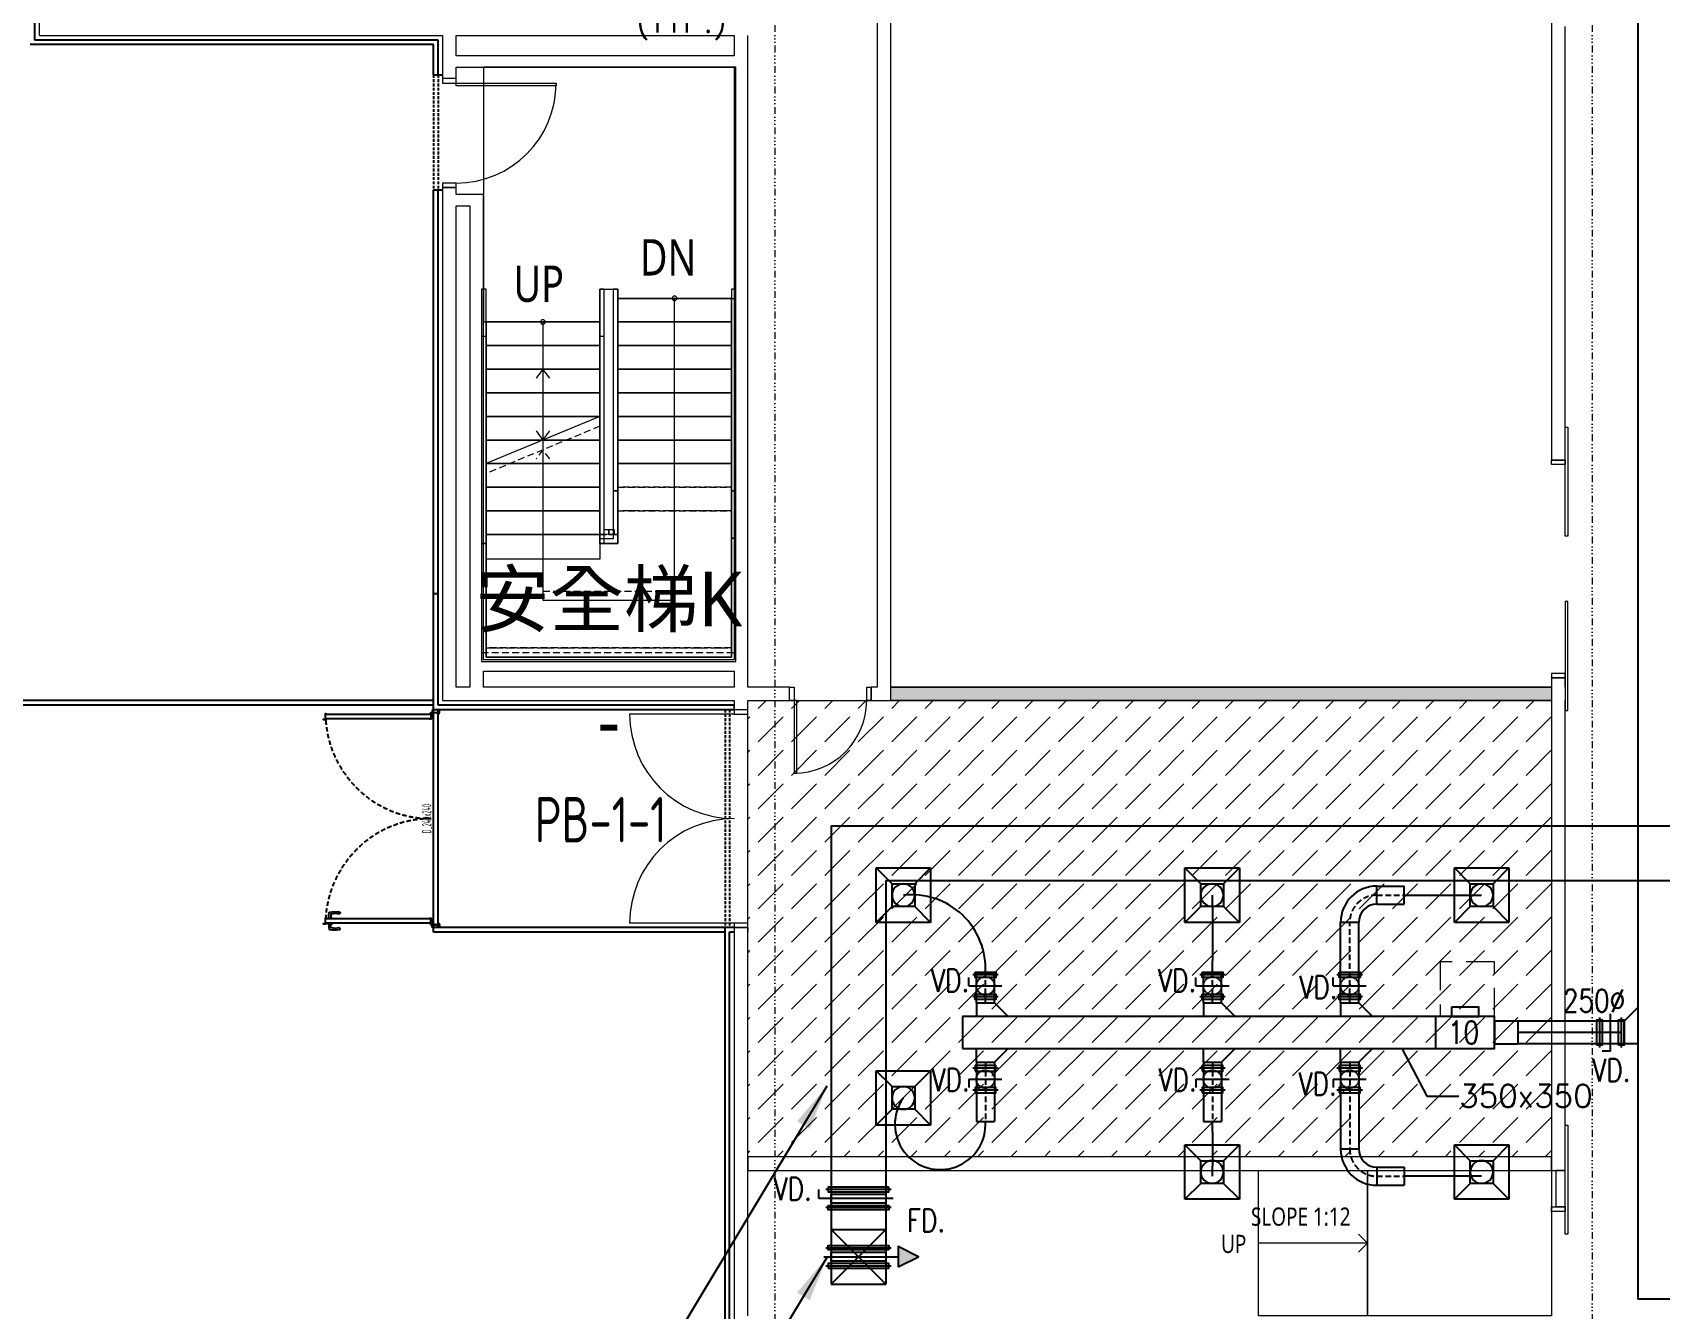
# Model space of a CAD drawing. Extents: x -32000 to 384674, y -29000 to 131250.
# Drawn here: x 235425 to 253351, y 30520 to 44583 of the extents above; entities that cross this region are included whole.
import ezdxf
from ezdxf.enums import TextEntityAlignment as Align

# ---------------------------------------------------------------- set-up
doc = ezdxf.new("R2010")
doc.units = 0
doc.header["$LTSCALE"] = 250
for name, pattern in [('H12PL3$0$JJP_三點線', [0.9, 0.3, -0.15, 0, -0.15, 0, -0.15, 0, -0.15]), ('H12PL3$0$JJP_虛線(退縮線、投影線、地下室範圍、非屬本工程、圖面分區)', [0.45, 0.3, -0.15]), ('H12PL3$0$虛線', [0.846667, 0.423333, -0.423333]), ('XFDP30$0$HIDDEN', [0.3, 0.2, -0.1]), ('XFDP30$0$HIDDEN2', [0.1875, 0.125, -0.0625]), ('XFM2D30-200K$0$20P1-XCM2Q30$0$HIDDEN2', [0.1875, 0.125, -0.0625]), ('XFM2D30-200K$0$HIDDEN', [0.375, 0.25, -0.125]), ('XFM2D30-200K$0$HIDDEN2', [4.7625, 3.175, -1.5875])]:
    doc.linetypes.add(name, pattern=pattern)
for name, color, linetype in [('AREA', 1, 'Continuous'), ('H12PL3$0$A-OBJE-2D', 252, 'Continuous'), ('H12PL3$0$A-STRS', 252, 'Continuous'), ('H12PL3$0$A-TEXT', 252, 'Continuous'), ('H12PL3$0$A-WALL-IN', 252, 'Continuous'), ('H12PL3$0$A-WALL-IN.200K', 252, 'Continuous'), ('H12PL3$0$A-ZONE', 252, 'Continuous'), ('H12PL3$0$Door', 252, 'Continuous'), ('H12PL3$0$Hattch', 252, 'Continuous'), ('H12PL3$0$S-GRID', 252, 'Continuous'), ('H12PL3$0$S-SLAB-SHOW', 252, 'Continuous'), ('XFDP30$0$A-CR-TXT', 2, 'Continuous'), ('XFDP30$0$A-Door (8K)', 2, 'Continuous'), ('XFDP30$0$A-W-P1S (50K)', 2, 'Continuous'), ('XFDP30$0$A-W-P1S (8K)', 2, 'Continuous'), ('XFDP30$0$A-W-P2D (50K)', 2, 'Continuous'), ('XFDP30$0$A-W-P2D (8K)', 2, 'Continuous'), ('XFDP30$0$A-W-P2D (8K於 50K時拆除)', 2, 'Continuous'), ('XFM2D30-200K$0$20P1-XCM2Q30$0$M-HVAC-EQPM', 22, 'Continuous'), ('XFM2D30-200K$0$M-CMDUCT-DAPR', 104, 'Continuous'), ('XFM2D30-200K$0$M-DUCT-DAPR', 3, 'Continuous'), ('XFM2D30-200K$0$M-DUCT-DIFF', 3, 'Continuous'), ('XFM2D30-200K$0$M-DUCT-FLAN', 1, 'Continuous'), ('XFM2D30-200K$0$M-DUCT-FLAN-L', 3, 'Continuous'), ('XFM2D30-200K$0$M-DUCT-FLEX', 3, 'Continuous'), ('XFM2D30-200K$0$M-DUCT-TEXT', 4, 'Continuous'), ('XFM2D30-200K$0$M-DUCT-TEXT-Line', 3, 'Continuous'), ('XFM2D30-200K$0$M-HVAC-DUCT', 3, 'Continuous'), ('XFM2D30-200K$0$M-MAU-DUCT', 150, 'Continuous'), ('XFM2D30-200K$0$M-PIPE-TEXT-ARROR', 91, 'Continuous')]:
    doc.layers.add(name, color=color, linetype=linetype)
doc.styles.add('H12PL3$0$Standard', font='', dxfattribs={"width": 0.8})
doc.styles.add('XFDP30$0$AA-TXT', font='isocp.shx', dxfattribs={"width": 0.8, "bigfont": 'china.shx'})
doc.styles.add('XFM2D30-200K$0$20P1-XCM2Q30$0$AA-TXT', font='simplex.shx', dxfattribs={"bigfont": 'china.shx'})
doc.styles.add('XFM2D30-200K$0$aa-txt', font='simplex.shx', dxfattribs={"bigfont": 'china.shx'})
doc.styles.get('H12PL3$0$Standard').set_extended_font_data('Microsoft JhengHei')
doc.linetypes.add('XFM2D30-200K$0$BATTING', pattern='A,0.0001,-0.1,[134,ltypeshp.shx,S=0.1,R=0,X=-0.1,Y=0],-0.2,[134,ltypeshp.shx,S=0.1,R=180,X=0.1,Y=0],-0.1', length=0.4001)
doc.dimstyles.new('XFM2D30-200K$0$adim-100', dxfattribs={"dimscale": 100, "dimtxt": 0.25, "dimasz": 0.25, "dimexe": 0.1, "dimexo": 0.5, "dimgap": 0.15, "dimtad": 0, "dimdec": 4, "dimdsep": 46, "dimtxsty": 'XFM2D30-200K$0$aa-txt', "dimcen": 2.5, "dimclrd": 256, "dimclre": 256, "dimclrt": 256, "dimadec": 0, "dimazin": 0, "dimtfac": 1, "dimtdec": 4, "dimtmove": 0, "dimatfit": 3, "dimfxl": 1, "dimtolj": 1, "dimtzin": 0, "dimarcsym": 0})
doc.dimstyles.new('XFM2D30-200K$0$adim-200', dxfattribs={"dimscale": 200, "dimtxt": 0.3, "dimasz": 2.5, "dimexe": 0.1, "dimexo": 0.5, "dimgap": 0.15, "dimtad": 0, "dimdec": 4, "dimzin": 3, "dimdsep": 46, "dimtxsty": 'XFM2D30-200K$0$aa-txt', "dimcen": 2.5, "dimclrd": 256, "dimclre": 256, "dimclrt": 256, "dimadec": 0, "dimazin": 0, "dimtfac": 1, "dimtdec": 4, "dimtmove": 0, "dimatfit": 3, "dimfxl": 1, "dimtolj": 1, "dimtzin": 0, "dimarcsym": 0})

# ---------------------------------------------------------------- blocks, each defined once
blk = doc.blocks.new('XFDP30$0$Door-D240')
for p, q in [((10, 119), (10.8, 119)), ((10, 114.1), (10, 119)), ((10.8, 114.1), (10, 114.1)), ((10.8, 119), (10.8, 114.1)), ((10.8, 117.7), (14.8, 117.7)), ((14.8, 115.5), (10.8, 115.5)), ((14.8, 117.7), (16.2, 117.6))]:
    blk.add_line(p, q)
for points in [[(4.2, 117.7), (0.2, 117.7), (-1.2, 117.6, 0.327495), (-2, 116.9, 0.089847), (-2.2, 106.2, 1.144881), (-0.3, 106.6, -0.137079), (-0.3, 114.9, -0.349357), (0.2, 115.5), (4.2, 115.5)], [(4.1, 121.6), (4.1, 123.4), (4.1, 121.6), (10.7, 121.6), (10.7, 121.5), (10.3, 121.5), (10.3, 120.4, -0.414214), (10.2, 120.3), (10, 120.3), (10, 120.4), (10.1, 120.4), (10.1, 121.4), (10, 121.4), (10, 5.5), (10.1, 5.5), (10.1, 6.5), (10, 6.5), (10, 6.6), (10.2, 6.6, -0.414214), (10.3, 6.5), (10.3, 5.4, -0.414214), (10.2, 5.3), (4.8, 5.3, -0.414214), (4.7, 5.4), (4.7, 6.5, -0.414214), (4.8, 6.6), (5, 6.6), (5, 6.5), (4.9, 6.5), (4.9, 5.5), (5, 5.5), (5, 121.4), (4.9, 121.4), (4.9, 120.4), (5, 120.4), (5, 120.3), (4.8, 120.3, -0.414214), (4.7, 120.4), (4.7, 121.4), (3.9, 121.4, -0.414214), (3.9, 121.4), (3.9, 123.6, -0.414214), (3.9, 123.7), (4.7, 123.7), (4.7, 123.4), (4.1, 123.4)], [(229.1, 121.6), (229.1, 123.4), (229.1, 121.6), (235.7, 121.6), (235.7, 121.5), (235.3, 121.5), (235.3, 120.4, -0.414214), (235.2, 120.3), (235, 120.3), (235, 120.4), (235.1, 120.4), (235.1, 121.4), (235, 121.4), (235, 5.5), (235.1, 5.5), (235.1, 6.5), (235, 6.5), (235, 6.6), (235.2, 6.6, -0.414214), (235.3, 6.5), (235.3, 5.4, -0.414214), (235.2, 5.3), (229.8, 5.3, -0.414214), (229.7, 5.4), (229.7, 6.5, -0.414214), (229.8, 6.6), (230, 6.6), (230, 6.5), (229.9, 6.5), (229.9, 5.5), (230, 5.5), (230, 121.4), (229.9, 121.4), (229.9, 120.4), (230, 120.4), (230, 120.3), (229.8, 120.3, -0.414214), (229.7, 120.4), (229.7, 121.4), (228.9, 121.4, -0.414214), (228.9, 121.4), (228.9, 123.6, -0.414214), (228.9, 123.7), (229.7, 123.7), (229.7, 123.4), (229.1, 123.4)], [(4.7, -2.1, 0.306748), (4.5, -1.7), (4.1, -1.7, 0.306748), (3.9, -2.1), (4, -2.1, -0.414214), (4.1, -2.2), (4.1, -2.2), (4, -2.2), (4, -2.9), (4.6, -2.9), (4.6, -2.2), (4.5, -2.2), (4.5, -2.2, -0.414214), (4.6, -2.1), (4.7, -2.1), (4.8, -2.1, -0.414214), (5, -2.3), (5, -2.9, -0.320245), (4.7, -3.4), (3, -4), (0.6, -4, -0.414214), (0, -3.4), (0, 3.4, -0.414214), (0.6, 4), (3, 4), (3, 0), (3, -1.4, 0.414214), (3.7, -2.1), (3.9, -2.1)], [(235.3, -2.1, -0.306748), (235.5, -1.7), (235.9, -1.7, -0.306748), (236.1, -2.1), (236, -2.1, 0.414214), (235.9, -2.2), (235.9, -2.2), (236, -2.2), (236, -2.9), (235.4, -2.9), (235.4, -2.2), (235.5, -2.2), (235.5, -2.2, 0.414214), (235.4, -2.1), (235.3, -2.1), (235.2, -2.1, 0.414214), (235, -2.3), (235, -2.9, 0.320245), (235.3, -3.4), (237, -4), (239.4, -4, 0.414214), (240, -3.4), (240, 3.4, 0.414214), (239.4, 4), (237, 4), (237, 0), (237, -1.4, -0.414214), (236.3, -2.1), (236.1, -2.1)]]:
    blk.add_lwpolyline(points, format="xyb")
blk.add_lwpolyline([(5, 114.1), (5, 119), (4.2, 119), (4.2, 114.1)], close=True)
at = {"ltscale": 500}
for points in [[(3.3, 0.1), (3.3, 4.6), (3, 4.6), (3, 0.1)], [(8.5, 5.3), (4, 5.3), (4, 5.5), (8.5, 5.5)], [(231.5, 5.3), (236, 5.3), (236, 5.5), (231.5, 5.5)], [(236.7, 0.1), (236.7, 4.6), (237, 4.6), (237, 0.1)]]:
    blk.add_lwpolyline(points, close=True, dxfattribs=at)
at = {"linetype": 'XFDP30$0$HIDDEN', "ltscale": 0.1}
for centre, start, end in [((3.5, 5.1), 0, 85.9993), ((236.5, 5.1), 94.0007, 180)]:
    blk.add_arc(centre, 116.5, start, end, dxfattribs=at)
at = {"extrusion": (0, 0, -1)}
for centre, major_axis, start_param, end_param in [((14.7, 114.9), (0.417, 0.417), -0.669314, 0.675093), ((0.4, 110.8), (10.9, 10.9), 0.51383, 1.058752), ((16.1, 116.7), (-0.624, 0.624), 0.866962, 2.13291), ((-12.5, 110.9), (21.3, 21.3), 0.585307, 0.943734), ((16.2, 106.3), (0.707, 0.707), 0.872811, 4.284184)]:
    blk.add_ellipse(centre, major_axis=major_axis, ratio=1, start_param=start_param, end_param=end_param, dxfattribs=at)
at = {"ltscale": 500, "extrusion": (0, 0, -1)}
blk.add_ellipse((3.5, 5.1), major_axis=(0.495, 0.495), ratio=1, start_param=3.926991, end_param=10.210176, dxfattribs=at)
at = {"ltscale": 500}
blk.add_ellipse((236.5, 5.1), major_axis=(-0.495, 0.495), ratio=1, start_param=3.926991, end_param=10.210176, dxfattribs=at)
at = {"color": 9, "style": 'XFDP30$0$AA-TXT', "width": 0.45}
blk.add_attdef('240X240', text='', height=10, dxfattribs=at).set_placement((120, 10.1), align=Align.MIDDLE_CENTER)
blk = doc.blocks.new('XFDP30')
at = {"layer": 'XFDP30$0$A-W-P1S (50K)'}
for p, q in [((235450, 44500), (235450, 50075)), ((239890, 44500), (235450, 44500)), ((239890, 44115), (239890, 44500)), ((239840, 44450), (235400, 44450)), ((239840, 44115), (239840, 44450)), ((239939, 44115), (239840, 44115)), ((239939, 42845), (239840, 42845)), ((239840, 38400), (239840, 42845)), ((239890, 38400), (239890, 42845))]:
    blk.add_line(p, q, dxfattribs=at)
at = {"layer": 'XFDP30$0$A-W-P1S (50K)', "linetype": 'XFDP30$0$HIDDEN2'}
for p, q in [((239840, 44115), (239840, 42845)), ((239890, 44115), (239890, 42845))]:
    blk.add_line(p, q, dxfattribs=at)
at = {"layer": 'XFDP30$0$A-W-P1S (8K)'}
for p, q in [((239840, 37125), (239840, 38400)), ((239890, 38400), (239840, 38400)), ((239890, 37175), (239890, 38400)), ((243150, 37125), (239840, 37125)), ((243150, 37175), (239890, 37175)), ((243051, 25100), (243051, 34725)), ((243150, 34725), (243051, 34725)), ((243101, 25100), (243101, 34675)), ((243150, 34675), (243101, 34675))]:
    blk.add_line(p, q, dxfattribs=at)
at = {"layer": 'XFDP30$0$A-W-P1S (8K)', "linetype": 'XFDP30$0$HIDDEN2'}
for p, q in [((243051, 37125), (243051, 34725)), ((243101, 37125), (243101, 34725))]:
    blk.add_line(p, q, dxfattribs=at)
at = {"layer": 'XFDP30$0$A-W-P2D (50K)'}
for p, q in [((239841, 34675), (239841, 37125)), ((239891, 34725), (239891, 37125)), ((243051, 34675), (239841, 34675)), ((243051, 34725), (239891, 34725))]:
    blk.add_line(p, q, dxfattribs=at)
at = {"layer": 'XFDP30$0$A-W-P2D (8K)'}
for p, q in [((239841, 34675), (239841, 37125)), ((239891, 34725), (239891, 37125)), ((243051, 34675), (239841, 34675)), ((243051, 34725), (239891, 34725))]:
    blk.add_line(p, q, dxfattribs=at)
at = {"layer": 'XFDP30$0$A-W-P2D (8K於 50K時拆除)'}
for p, q in [((239840, 37225), (226175, 37225)), ((239840, 37175), (226225, 37175))]:
    blk.add_line(p, q, dxfattribs=at)
at = {"layer": 'XFDP30$0$A-Door (8K)', "xscale": 10, "yscale": 10, "zscale": 10, "rotation": 90}
blk.add_blockref('XFDP30$0$Door-D240', (239866, 34725), dxfattribs=at).add_auto_attribs({'240X240': 'D_240x240'})
at = {"layer": 'XFDP30$0$A-CR-TXT', "style": 'XFDP30$0$AA-TXT', "width": 0.8}
blk.add_text('PB-1-1', height=500, dxfattribs=at).set_placement((241681, 35914), align=Align.MIDDLE)
blk = doc.blocks.new('H12PL3')
at = {"layer": 'H12PL3$0$Hattch', "linetype": 'Continuous', "lineweight": 0}
blk.add_hatch(color=256, dxfattribs=at).paths.add_polyline_path([(244875, 37375), (252150, 37375), (252150, 37225), (244875, 37225)])
h = blk.add_hatch(dxfattribs=at)
h.set_pattern_fill('虛線_0001', color=256, scale=10, style=0, pattern_type=2)
h.set_pattern_definition([(45, (0, 0), (-367.6955, 367.6955), [390, -130]), (45, (1e-13, 367.7), (-367.6955, 367.6955), [390, -130])])
h.paths.add_polyline_path([(252150, 32200), (243300, 32200), (243300, 37225), (252150, 37225)])
at = {"layer": 'H12PL3$0$A-OBJE-2D', "lineweight": 0}
for q in [(250025, 31350), (250025, 31150)]:
    blk.add_line((250125, 31250), q, dxfattribs=at)
for points in [[(248925, 30450), (248925, 32050), (250125, 32050), (250125, 30450)], [(250125, 32050), (252150, 32050), (252150, 30450), (250125, 30450)]]:
    blk.add_lwpolyline(points, close=True, dxfattribs=at)
at = {"layer": 'H12PL3$0$A-OBJE-2D', "lineweight": 0, "flags": 128}
blk.add_lwpolyline([(250125, 31250), (248925, 31250)], dxfattribs=at)
at = {"layer": 'H12PL3$0$A-STRS', "lineweight": 0}
for p, q in [((240370, 41755), (240370, 41395)), ((240420, 41755), (240370, 41755)), ((240420, 41395), (240420, 41755)), ((241670, 41755), (241670, 41395)), ((241720, 41755), (241670, 41755)), ((241720, 41395), (241720, 41755)), ((241870, 41755), (241820, 41755)), ((241820, 41755), (241820, 41655)), ((241820, 41655), (241820, 39835)), ((241870, 41655), (241870, 41755)), ((241870, 39835), (241870, 41655)), ((243120, 41655), (241870, 41655)), ((241870, 41655), (241870, 41395)), ((242495, 41395), (242495, 41655)), ((243170, 41755), (243120, 41755)), ((243120, 41755), (243120, 41655)), ((243120, 41655), (243120, 39835)), ((243120, 41395), (243120, 41655)), ((243170, 41655), (243170, 41755)), ((243170, 39835), (243170, 41655)), ((240370, 41395), (240370, 39814.2)), ((240370, 41235), (240370, 40875)), ((240420, 41235), (240370, 41235)), ((240420, 39835), (240420, 41395)), ((241670, 41395), (240420, 41395)), ((240420, 41395), (240420, 41135)), ((240420, 40875), (240420, 41235)), ((241045, 41395), (241045, 41135)), ((241670, 41395), (241670, 40355)), ((241670, 41135), (241670, 41395)), ((241670, 41235), (241670, 40875)), ((241720, 41235), (241670, 41235)), ((241720, 40375.8), (241720, 41395)), ((241720, 40875), (241720, 41235)), ((243120, 41395), (241870, 41395)), ((241870, 41395), (241870, 41135)), ((241870, 41395), (243120, 41395)), ((242495, 39835), (242495, 41395)), ((243120, 41135), (243120, 41395)), ((240420, 41135), (241670, 41135)), ((241670, 41135), (240420, 41135)), ((240420, 41135), (240420, 40875)), ((241045, 41135), (241045, 40095)), ((241670, 40875), (241670, 41135)), ((243120, 41135), (241870, 41135)), ((241870, 41135), (241870, 40875)), ((241870, 41135), (243120, 41135)), ((243120, 40875), (243120, 41135)), ((240370, 40875), (240370, 39055)), ((240420, 39055), (240420, 40875)), ((241670, 40875), (240420, 40875)), ((240420, 40875), (240420, 40615)), ((240420, 40875), (241670, 40875)), ((241670, 40875), (240420, 40875)), ((240420, 40875), (240420, 40615)), ((241045, 40875), (240970, 40775)), ((241045, 40875), (241045, 40615)), ((241120, 40775), (241045, 40875)), ((241670, 40875), (241670, 39055)), ((241670, 40615), (241670, 40875)), ((241670, 40615), (241670, 40875)), ((241720, 39055), (241720, 40875)), ((243120, 40875), (241870, 40875)), ((241870, 40875), (241870, 40615)), ((241870, 40875), (243120, 40875)), ((243120, 40615), (243120, 40875)), ((240420, 40615), (241670, 40615)), ((241670, 40615), (240420, 40615)), ((240420, 40615), (240420, 40355)), ((240420, 40615), (241670, 40615)), ((241670, 40615), (240420, 40615)), ((240420, 40615), (240420, 40355)), ((241045, 40615), (241045, 39055)), ((241670, 40355), (241670, 40615)), ((241670, 40355), (241670, 40615)), ((243120, 40615), (241870, 40615)), ((241870, 40615), (241870, 40355)), ((241870, 40615), (243120, 40615)), ((243120, 40355), (243120, 40615)), ((240420, 40355), (241670, 40355)), ((241670, 40355), (240420, 40355)), ((240420, 40355), (240420, 40095)), ((240420, 40355), (241670, 40355)), ((241670, 40355), (240420, 40355)), ((240420, 40355), (240420, 40095)), ((241670, 40355), (240420, 39835)), ((241670, 40095), (241670, 40355)), ((243120, 40355), (241870, 40355)), ((241870, 40355), (241870, 40095)), ((241870, 40355), (243120, 40355)), ((243120, 40095), (243120, 40355)), ((240970, 40195), (241045, 40095)), ((241045, 40095), (241120, 40195)), ((240420, 40095), (241670, 40095)), ((241670, 40095), (240420, 40095)), ((240420, 40095), (240420, 39835)), ((240420, 40095), (241045, 40095)), ((241045, 40095), (240420, 40095)), ((240420, 40095), (240420, 39835)), ((241670, 39835), (241670, 40095)), ((241870, 40095), (241870, 39835)), ((243120, 40095), (241870, 40095)), ((241870, 40095), (243120, 40095)), ((243120, 39835), (243120, 40095)), ((240420, 39835), (241670, 39835)), ((241670, 39835), (240420, 39835)), ((240420, 39835), (240420, 39575)), ((241670, 39575), (241670, 39835)), ((241820, 39835), (241820, 39535)), ((241870, 39535), (241870, 39835)), ((243120, 39835), (241870, 39835)), ((241870, 39835), (241870, 38955)), ((243120, 39835), (241870, 39835)), ((241870, 39835), (241870, 38955)), ((241870, 39835), (243120, 39835)), ((242495, 38330), (242495, 39835)), ((243120, 39835), (243120, 39535)), ((243120, 37705), (243120, 39835)), ((243120, 37705), (243120, 39835)), ((243170, 39535), (243170, 39835)), ((240420, 39575), (241670, 39575)), ((241670, 39575), (240420, 39575)), ((240420, 39575), (240420, 39315)), ((241670, 39315), (241670, 39575)), ((241870, 39535), (241820, 39535)), ((241820, 39535), (241820, 39005)), ((241820, 39535), (241870, 39535)), ((241870, 38955), (241870, 39535)), ((243170, 39535), (243120, 39535)), ((243120, 39535), (243120, 37705)), ((243120, 39535), (243170, 39535)), ((243170, 37655), (243170, 39535)), ((240420, 39315), (241670, 39315)), ((241670, 39315), (240420, 39315)), ((240420, 39315), (240420, 39055)), ((241670, 39055), (241670, 39315)), ((240370, 39055), (240370, 38955)), ((240370, 38955), (240420, 38955)), ((240370, 38955), (240370, 37655)), ((240420, 38955), (240370, 38955)), ((240420, 38955), (240420, 39055)), ((241670, 39055), (240420, 39055)), ((241670, 39055), (240420, 39055)), ((241670, 39055), (240420, 39055)), ((240420, 39055), (241670, 39055)), ((241670, 39055), (240420, 39055)), ((240420, 39055), (240420, 37705)), ((240420, 37705), (240420, 38955)), ((241045, 39055), (241045, 38330)), ((241670, 39055), (241670, 38955)), ((241670, 38955), (241670, 39055)), ((241820, 39005), (241670, 39005)), ((241670, 39005), (241670, 38955)), ((241670, 38955), (241720, 38955)), ((241670, 38955), (241870, 38955)), ((241870, 38955), (241670, 38955)), ((241670, 38955), (241670, 38782.97)), ((241870, 38955), (241670, 38955)), ((241720, 38955), (241720, 39055)), ((241670, 38782.97), (240420, 38782.97)), ((240420, 38782.97), (240420, 37705)), ((241045, 38330), (242495, 38330)), ((240370, 37655), (243170, 37655)), ((243120, 37705), (240420, 37705)), ((240420, 37705), (243120, 37705)), ((240420, 37705), (243120, 37705))]:
    blk.add_line(p, q, dxfattribs=at)
at = {"layer": 'H12PL3$0$A-STRS', "linetype": 'H12PL3$0$JJP_虛線(退縮線、投影線、地下室範圍、非屬本工程、圖面分區)', "lineweight": 0}
for p, q in [((241870, 41755), (241820, 41755)), ((241820, 41755), (241820, 41655)), ((241820, 41655), (241820, 39315)), ((241870, 41655), (241870, 41755)), ((243120, 41655), (241870, 41655)), ((241870, 41655), (241870, 41395)), ((241870, 39315), (241870, 41655)), ((243120, 41655), (241870, 41655)), ((241870, 41655), (241870, 41395)), ((243120, 41655), (241870, 41655)), ((241870, 41655), (241870, 41395)), ((242495, 41395), (242495, 41655)), ((243170, 41755), (243120, 41755)), ((243120, 41755), (243120, 41655)), ((243120, 41395), (243120, 41655)), ((243120, 41655), (243120, 39315)), ((243120, 41395), (243120, 41655)), ((243120, 41395), (243120, 41655)), ((243170, 41655), (243170, 41755)), ((243170, 39315), (243170, 41655)), ((241670, 41395), (240420, 41395)), ((240420, 41395), (240420, 41135)), ((241670, 41395), (241669.98, 41395)), ((241670, 41135), (241670, 41395)), ((241670, 41135), (241670, 41395)), ((243120, 41395), (241870, 41395)), ((241870, 41395), (241870, 41135)), ((241870, 41395), (243120, 41395)), ((241870.02, 41395), (241870, 41395)), ((241870, 41395), (241870, 41135)), ((241870, 41395), (241870.02, 41395)), ((243120, 41395), (241870, 41395)), ((241870, 41395), (241870, 41135)), ((241870, 41395), (243120, 41395)), ((243120, 41395), (241870, 41395)), ((241870, 41395), (241870, 41135)), ((241870, 41395), (243120, 41395)), ((242495, 39315), (242495, 41395)), ((243120, 41135), (243120, 41395)), ((243120, 41135), (243120, 41395)), ((243120, 41135), (243120, 41395)), ((240420, 41135), (241670, 41135)), ((241670, 41135), (240420, 41135)), ((240420, 41135), (240420, 40875)), ((241669.98, 41135), (241670, 41135)), ((241670, 41135), (241669.98, 41135)), ((241670, 40875), (241670, 41135)), ((241670, 40875), (241670, 41135)), ((243120, 41135), (241870, 41135)), ((241870, 41135), (241870, 40875)), ((241870, 41135), (243120, 41135)), ((241870.02, 41135), (241870, 41135)), ((241870, 41135), (241870, 40875)), ((241870, 41135), (241870.02, 41135)), ((243120, 41135), (241870, 41135)), ((241870, 41135), (241870, 40875)), ((241870, 41135), (243120, 41135)), ((243120, 41135), (241870, 41135)), ((241870, 41135), (241870, 40875)), ((241870, 41135), (243120, 41135)), ((243120, 40875), (243120, 41135)), ((243120, 40875), (243120, 41135)), ((243120, 40875), (243120, 41135)), ((241670, 40875), (240420, 40875)), ((240420, 40875), (240420, 40615)), ((240420, 40875), (241670, 40875)), ((241670, 40875), (240420, 40875)), ((240420, 40875), (240420, 40615)), ((241669.98, 40875), (241670, 40875)), ((241670, 40875), (241669.98, 40875)), ((241670, 40615), (241670, 40875)), ((241670, 40615), (241670, 40875)), ((241670, 40615), (241670, 40875)), ((243120, 40875), (241870, 40875)), ((241870, 40875), (241870, 40615)), ((241870, 40875), (243120, 40875)), ((241870.02, 40875), (241870, 40875)), ((241870, 40875), (241870, 40615)), ((241870, 40875), (241870.02, 40875)), ((243120, 40875), (241870, 40875)), ((241870, 40875), (241870, 40615)), ((241870, 40875), (243120, 40875)), ((243120, 40875), (241870, 40875)), ((241870, 40875), (241870, 40615)), ((241870, 40875), (243120, 40875)), ((243120, 40615), (243120, 40875)), ((243120, 40615), (243120, 40875)), ((243120, 40615), (243120, 40875)), ((240420, 40615), (241670, 40615)), ((241670, 40615), (240420, 40615)), ((240420, 40615), (240420, 40355)), ((240420, 40615), (241670, 40615)), ((241670, 40615), (240420, 40615)), ((240420, 40615), (240420, 40355)), ((241669.98, 40615), (241670, 40615)), ((241670, 40615), (241669.98, 40615)), ((241670, 40355), (241670, 40615)), ((241670, 40355), (241670, 40615)), ((241670, 40355), (241670, 40615)), ((243120, 40615), (241870, 40615)), ((241870, 40615), (241870, 40355)), ((241870, 40615), (243120, 40615)), ((241870.02, 40615), (241870, 40615)), ((241870, 40615), (241870, 40438.2)), ((241870, 40615), (241870.02, 40615)), ((243120, 40615), (241870, 40615)), ((241870, 40615), (241870, 40355)), ((241870, 40615), (243120, 40615)), ((243120, 40615), (241870, 40615)), ((241870, 40615), (241870, 40355)), ((241870, 40615), (243120, 40615)), ((243120, 40355), (243120, 40615)), ((243120, 40355), (243120, 40615)), ((243120, 40355), (243120, 40615)), ((240420, 40355), (241670, 40355)), ((241670, 40355), (240420, 40355)), ((240420, 40355), (240420, 40095)), ((240420, 40355), (241670, 40355)), ((241670, 40355), (240420, 40355)), ((240420, 40355), (240420, 40095)), ((241669.98, 40355), (241670, 40355)), ((241670, 40355), (241669.98, 40355)), ((241670, 40095), (241670, 40355)), ((241670, 40095), (241670, 40355)), ((243120, 40355), (241870, 40355)), ((241870, 40355), (241870, 40095)), ((241870, 40355), (243120, 40355)), ((243120, 40355), (241870, 40355)), ((241870, 40355), (241870, 40095)), ((241870, 40355), (243120, 40355)), ((243120, 40355), (241870, 40355)), ((241870, 40355), (241870, 40095)), ((241870, 40355), (243120, 40355)), ((243120, 40095), (243120, 40355)), ((243120, 40095), (243120, 40355)), ((243120, 40095), (243120, 40355)), ((241670, 40246.69), (240420, 39726.69)), ((241670, 40246.69), (241670, 39055)), ((241670, 40095), (241670, 40246.69)), ((241720, 39105), (241720, 40267.49)), ((240420, 40095), (241670, 40095)), ((241670, 40095), (240420, 40095)), ((240420, 40095), (240420, 39835)), ((240420, 40095), (241045, 40095)), ((241045, 40095), (240420, 40095)), ((240420, 40095), (240420, 39835)), ((241045, 39986.69), (240970, 39886.69)), ((241045, 39986.69), (241045, 39055)), ((241120, 39886.69), (241045, 39986.69)), ((241305.36, 40095), (241670, 40095)), ((241670, 40095), (241305.36, 40095)), ((241305.36, 40095), (241670, 40095)), ((241670, 40095), (241305.36, 40095)), ((241670, 39835), (241670, 40095)), ((241670, 39835), (241670, 40095)), ((241670, 39835), (241670, 40095)), ((243120, 40095), (241870, 40095)), ((241870, 40095), (241870, 39835)), ((241870, 40095), (243120, 40095)), ((243120, 40095), (241870, 40095)), ((241870, 40095), (241870, 39835)), ((241870, 40095), (243120, 40095)), ((243120, 40095), (241870, 40095)), ((241870, 40095), (241870, 39835)), ((241870, 40095), (243120, 40095)), ((243120, 39835), (243120, 40095)), ((243120, 39835), (243120, 40095)), ((243120, 39835), (243120, 40095)), ((240420, 39835), (241670, 39835)), ((241670, 39835), (240420, 39835)), ((240420, 39835), (240420, 39575)), ((240680.36, 39835), (241670, 39835)), ((241670, 39835), (240680.36, 39835)), ((240680.36, 39835), (241670, 39835)), ((241670, 39835), (240680.36, 39835)), ((241670, 39575), (241670, 39835)), ((241670, 39575), (241670, 39835)), ((241670, 39575), (241670, 39835)), ((241870, 39835), (243120, 39835)), ((243120, 39835), (241870, 39835)), ((241870, 39835), (241870, 39575)), ((241870, 39835), (243120, 39835)), ((243120, 39835), (241870, 39835)), ((241870, 39835), (241870, 39575)), ((241870, 39835), (243120, 39835)), ((243120, 39575), (243120, 39835)), ((243120, 39575), (243120, 39835)), ((240370, 39705.89), (240370, 38955)), ((240420, 38955), (240420, 39726.69)), ((240420, 39726.69), (240420, 39575)), ((240420, 39726.69), (240420, 39575)), ((240420, 39575), (241670, 39575)), ((241670, 39575), (240420, 39575)), ((240420, 39575), (240420, 39315)), ((240420, 39575), (241670, 39575)), ((241670, 39575), (240420, 39575)), ((240420, 39575), (240420, 39315)), ((240420, 39575), (241670, 39575)), ((241670, 39575), (240420, 39575)), ((240420, 39575), (240420, 39315)), ((241670, 39315), (241670, 39575)), ((241670, 39315), (241670, 39575)), ((241670, 39315), (241670, 39575)), ((243120, 39575), (241870, 39575)), ((241870, 39575), (241870, 39315)), ((241870, 39575), (243120, 39575)), ((241870, 39575), (241870, 39315)), ((243120, 39575), (241870, 39575)), ((241870, 39575), (243120, 39575)), ((243120, 39315), (243120, 39575)), ((243120, 39315), (243120, 39575)), ((240420, 39315), (241670, 39315)), ((241670, 39315), (240420, 39315)), ((240420, 39315), (240420, 39055)), ((240420, 39315), (241670, 39315)), ((241670, 39315), (240420, 39315)), ((240420, 39315), (240420, 39055)), ((240420, 39315), (241670, 39315)), ((241670, 39315), (240420, 39315)), ((240420, 39315), (240420, 39055)), ((241670, 39055), (241670, 39315)), ((241670, 39055), (241670, 39315)), ((241670, 39055), (241670, 39315)), ((241820, 39315), (241820, 39105)), ((241870, 39055), (241870, 39315)), ((241870, 39315), (243120, 39315)), ((243120, 39315), (241870, 39315)), ((241870, 39315), (241870, 39055)), ((241870, 39315), (243120, 39315)), ((242495, 38430), (242495, 39315)), ((243120, 39315), (243120, 39015)), ((243120, 37805), (243120, 39315)), ((243170, 39015), (243170, 39315)), ((241770, 39105), (241720, 39105)), ((241770, 39055), (241770, 39105)), ((241830, 39105), (241770, 39105)), ((241770, 39105), (241770, 39055)), ((241820, 39105), (241830, 39105)), ((241830, 39055), (241830, 39105)), ((241830, 39105), (241830, 39055)), ((240370, 38955), (240420, 38955)), ((240370, 38955), (240370, 37755)), ((240420, 38955), (240370, 38955)), ((240420, 39055), (241670, 39055)), ((240420, 39055), (241670, 39055)), ((241670, 39055), (240420, 39055)), ((241670, 39055), (240420, 39055)), ((241670, 39055), (240420, 39055)), ((240420, 39055), (241670, 39055)), ((240420, 39055), (240420, 37805)), ((241670, 39055), (240420, 39055)), ((240420, 37805), (240420, 38955)), ((241045, 39055), (241045, 38430)), ((241670, 39055), (241770, 39055)), ((241870, 39055), (241670, 39055)), ((241770, 39055), (241830, 39055)), ((241830, 39055), (241870, 39055)), ((243170, 39015), (243120, 39015)), ((243120, 39015), (243120, 37805)), ((243120, 39015), (243170, 39015)), ((243170, 37755), (243170, 39015)), ((241045, 38430), (242495, 38430)), ((240370, 37755), (243170, 37755)), ((243120, 37805), (240420, 37805)), ((240420, 37805), (243120, 37805))]:
    blk.add_line(p, q, dxfattribs=at)
at = {"layer": 'H12PL3$0$A-STRS', "linetype": 'H12PL3$0$虛線', "lineweight": 0}
for p, q in [((243120, 39315), (241870, 39315)), ((241870, 39315), (241870, 39055)), ((243120, 37805), (243120, 39315)), ((241870, 39055), (241670, 39055)), ((241670, 39055), (241670, 38782.79)), ((241670, 38782.79), (240420, 38782.79)), ((240420, 38782.79), (240420, 37805)), ((240420, 37805), (243120, 37805))]:
    blk.add_line(p, q, dxfattribs=at)
at = {"layer": 'H12PL3$0$A-STRS', "lineweight": 0, "flags": 128}
for points in [[(242470, 41655, 1), (242520, 41655, 1)], [(241020, 41395, 1), (241070, 41395, 1)]]:
    blk.add_lwpolyline(points, format="xyb", close=True, dxfattribs=at)
at = {"layer": 'H12PL3$0$A-WALL-IN', "lineweight": 0}
for p, q in [((240090, 44075), (239940, 44075)), ((240090, 42875), (239940, 42875)), ((252300, 39875), (252150, 39875)), ((252300, 37475), (252150, 37475)), ((243760, 37225), (243760, 37375)), ((244660, 37225), (244660, 37375)), ((243150, 37125), (243150, 37168)), ((243300, 37125), (243150, 37125)), ((243300, 37125), (243300, 37168)), ((243150, 34725), (243150, 34682)), ((243300, 34725), (243150, 34725)), ((243300, 34725), (243300, 34682)), ((252300, 31650), (252200, 31650))]:
    blk.add_line(p, q, dxfattribs=at)
at = {"layer": 'H12PL3$0$A-WALL-IN', "lineweight": 0, "flags": 128}
for points in [[(252150, 49350), (252150, 39875)], [(244725, 45300), (244725, 37375)], [(244875, 37375), (244875, 45300)], [(235500, 44550), (235500, 44700)], [(252300, 39875), (252300, 44650)], [(235500, 44550), (239940, 44550)], [(239940, 44550), (239940, 44075)], [(240090, 44325), (240090, 44550)], [(240090, 44550), (243150, 44550)], [(240090, 44550), (243150, 44550)], [(243150, 44550), (243150, 44325)], [(243300, 37375), (243300, 44550)], [(243150, 44325), (240090, 44325)], [(240090, 44200), (243150, 44200)], [(240090, 44075), (240090, 44200)], [(243150, 44200), (243150, 37675)], [(239940, 42875), (239940, 37225)], [(240090, 42800), (240090, 42875)], [(240240, 42800), (240090, 42800)], [(240090, 42675), (240240, 42675)], [(240090, 37375), (240090, 42675)], [(240390, 42800), (240240, 42800)], [(240240, 42675), (240240, 37375)], [(240390, 37675), (240390, 42800)], [(243150, 37675), (240390, 37675)], [(240390, 37550), (243150, 37550)], [(240390, 37375), (240390, 37550)], [(243150, 37550), (243150, 37375)], [(252150, 37475), (252150, 37375)], [(252300, 37375), (252300, 37475)], [(240240, 37375), (240090, 37375)], [(243150, 37375), (240390, 37375)], [(243760, 37375), (243300, 37375)], [(244725, 37375), (244660, 37375)], [(252150, 37375), (244875, 37375)], [(252300, 37375), (252300, 37225)], [(239940, 37225), (240090, 37225)], [(240090, 37225), (243150, 37225)], [(243150, 37225), (243150, 37125)], [(243300, 37125), (243300, 37225)], [(243300, 37225), (243760, 37225)], [(244660, 37225), (252150, 37225)], [(252150, 37225), (252150, 32050)], [(252300, 32050), (252300, 37225)], [(243150, 34725), (243150, 27350)], [(243300, 30450), (243300, 34725)], [(252150, 32050), (252300, 32050)], [(252300, 32050), (252200, 32050)], [(252200, 32050), (252200, 31650)], [(252300, 31650), (252300, 32050)]]:
    blk.add_lwpolyline(points, dxfattribs=at)
at = {"layer": 'H12PL3$0$A-WALL-IN.200K', "lineweight": 0, "flags": 128}
for points in [[(252150, 32200), (243300, 32200)], [(243300, 32200), (243300, 32050)], [(252150, 32050), (252150, 32200)], [(243300, 32050), (252150, 32050)]]:
    blk.add_lwpolyline(points, dxfattribs=at)
at = {"layer": 'H12PL3$0$Door', "lineweight": 0}
for p, q in [((240090, 44075), (239940, 44075)), ((239940, 44075), (239940, 44025)), ((239940, 44025), (240090, 44025)), ((240090, 44025), (240090, 44075)), ((240090, 44025), (241190, 44025)), ((240090, 43995), (240090, 44025)), ((241190, 43995), (240090, 43995)), ((241190, 44025), (241190, 43995)), ((240090, 42925), (239940, 42925)), ((239940, 42925), (239940, 42875)), ((239940, 42875), (240090, 42875)), ((240090, 42875), (240090, 42925)), ((252300, 39035), (252300, 40235)), ((252300, 40235), (252330, 40235)), ((252330, 40235), (252330, 39035)), ((252150, 39825), (252150, 39875)), ((252150, 39875), (252300, 39875)), ((252300, 39825), (252150, 39825)), ((252300, 39875), (252300, 39825)), ((252330, 39035), (252300, 39035)), ((252300, 38315), (252300, 37115)), ((252330, 38315), (252300, 38315)), ((252330, 37115), (252330, 38315)), ((252300, 37525), (252150, 37525)), ((252150, 37525), (252150, 37475)), ((252150, 37475), (252300, 37475)), ((252300, 37475), (252300, 37525)), ((243760, 37225), (243760, 37375)), ((243760, 37375), (243810, 37375)), ((243810, 37375), (243810, 37225)), ((244610, 37225), (244610, 37375)), ((244610, 37375), (244660, 37375)), ((244660, 37375), (244660, 37225)), ((243150, 37125), (243150, 37168)), ((243150, 37125), (243150, 37168)), ((243150, 37125), (243150, 37075)), ((243300, 37125), (243150, 37125)), ((243300, 37125), (243150, 37125)), ((243300, 37125), (243150, 37125)), ((243300, 37125), (243300, 37168)), ((243300, 37125), (243300, 37168)), ((243300, 37075), (243300, 37125)), ((243810, 37225), (243760, 37225)), ((243810, 37225), (243810, 36425)), ((243840, 37225), (243810, 37225)), ((243840, 36425), (243840, 37225)), ((244660, 37225), (244610, 37225)), ((252300, 37115), (252330, 37115)), ((243150, 37075), (242000, 37075)), ((243150, 37075), (243300, 37075)), ((243810, 36425), (243840, 36425)), ((243150, 34775), (242000, 34775)), ((243300, 34775), (243150, 34775)), ((243150, 34775), (243150, 34725)), ((243150, 34725), (243300, 34725)), ((243300, 34725), (243150, 34725)), ((243300, 34725), (243150, 34725)), ((243150, 34725), (243150, 34682)), ((243150, 34725), (243150, 34682)), ((243300, 34725), (243300, 34775)), ((243300, 34725), (243300, 34682)), ((243300, 34725), (243300, 34682)), ((252300, 31350), (252300, 32550)), ((252300, 32550), (252330, 32550)), ((252330, 32550), (252330, 31350)), ((252150, 31600), (252150, 31650)), ((252150, 31650), (252300, 31650)), ((252300, 31600), (252150, 31600)), ((252300, 31650), (252300, 31600)), ((252330, 31350), (252300, 31350))]:
    blk.add_line(p, q, dxfattribs=at)
for centre, radius, start, end in [((240090, 44025), 1100, 270, 0), ((243810, 37225), 800, 270, 0), ((243150, 37075), 1150, 180, 270), ((243150, 34775), 1150, 90, 180)]:
    blk.add_arc(centre, radius, start, end, dxfattribs=at)
at = {"layer": 'H12PL3$0$Hattch', "lineweight": 0, "flags": 128}
for points in [[(244875, 37375), (252150, 37375), (252150, 37225), (244875, 37225)], [(252150, 32200), (243300, 32200), (243300, 37225), (252150, 37225)]]:
    blk.add_lwpolyline(points, close=True, dxfattribs=at)
at = {"layer": 'H12PL3$0$S-GRID', "linetype": 'H12PL3$0$JJP_三點線', "lineweight": 0}
for p, q in [((243600, 128250), (243600, -28000)), ((252600, 128250), (252600, -28000))]:
    blk.add_line(p, q, dxfattribs=at)
at = {"layer": 'H12PL3$0$S-SLAB-SHOW', "lineweight": 0, "flags": 128}
blk.add_lwpolyline([(240390, 41395), (241670, 41395), (241670, 41755), (241870, 41755), (241870, 41655), (243170, 41655), (243170, 44200), (240390, 44200)], close=True, dxfattribs=at)
blk.add_lwpolyline([(240390, 41395), (241670, 41395), (241670, 41755), (241870, 41755), (241870, 41655), (243170, 41655), (243170, 44200), (240390, 44200)], close=True, dxfattribs=at)
blk.add_blockref('XFDP30', (0, 0))
at = {"layer": 'H12PL3$0$A-TEXT', "linetype": 'Continuous', "lineweight": 0, "style": 'H12PL3$0$Standard'}
for s, insert, char_height, attachment_point in [('\\A1;DN', (242112.63, 42106.73), 400, 4), ('\\A1;UP', (240720.44, 41813.68), 400, 4), ('\\A1;SLOPE 1:12', (248841.75, 31642.57), 200, 1), ('\\A1;UP', (248512.78, 31341.89), 200, 1)]:
    blk.add_mtext(s, dxfattribs=dict(at, insert=insert, char_height=char_height, attachment_point=attachment_point))
at = {"layer": 'H12PL3$0$A-ZONE', "style": 'H12PL3$0$Standard'}
for s, p in [('安全梯K', (241770, 38643.92)), ('-', (241770, 37302.03))]:
    blk.add_text(s, height=600, dxfattribs=at).set_placement(p, align=Align.TOP_CENTER)
blk = doc.blocks.new('XFM2D30-200K$0$20P1-XCM2Q30$0$VAV 10')
for points in [[(-17.8, 91), (-17.8, 26), (17.8, 26), (17.8, 91)], [(27.8, 73.5), (17.8, 73.5), (17.8, 43.5), (27.8, 43.5)], [(-12.5, 26), (-12.5, 0), (12.5, 0), (12.5, 26)]]:
    blk.add_lwpolyline(points, close=True)
at = {"linetype": 'XFM2D30-200K$0$20P1-XCM2Q30$0$HIDDEN2', "lineweight": 5}
blk.add_lwpolyline([(77.8, 86), (17.8, 86), (17.8, 26), (77.8, 26)], close=True, dxfattribs=at)
at = {"style": 'XFM2D30-200K$0$20P1-XCM2Q30$0$AA-TXT', "width": 0.8}
blk.add_text('10', height=25, rotation=270, dxfattribs=at).set_placement((0, 43.1), align=Align.MIDDLE_RIGHT)
blk = doc.blocks.new('XFM2D30-200K$0$DC-290 3.2')
at = {"layer": 'XFM2D30-200K$0$M-DUCT-DIFF'}
for p, q in [((-30, 30), (-12.5, 12.5)), ((30, 30), (-30, 30)), ((-30, 30), (-30, -30)), ((12.5, 12.5), (30, 30)), ((30, -30), (30, 30)), ((12.5, 12.5), (-12.5, 12.5)), ((-12.5, 12.5), (-12.5, -12.5)), ((12.5, -12.5), (12.5, 12.5)), ((-30, -30), (-12.5, -12.5)), ((-12.5, -12.5), (12.5, -12.5)), ((12.5, -12.5), (30, -30)), ((-30, -30), (30, -30))]:
    blk.add_line(p, q, dxfattribs=at)
blk.add_circle((0, 0), 12.5, dxfattribs=at)
blk = doc.blocks.new('XFM2D30-200K')
at = {"layer": 'XFM2D30-200K$0$M-DUCT-DAPR'}
blk.add_hatch(color=256, dxfattribs=at).paths.add_polyline_path([(244958, 30988), (245182, 31100), (244958, 31212)])
at = {"layer": 'XFM2D30-200K$0$M-CMDUCT-DAPR', "elevation": 0}
blk.add_lwpolyline([(244958, 30988), (245182, 31100), (244958, 31212)], close=True, dxfattribs=at)
at = {"layer": 'XFM2D30-200K$0$M-DUCT-DAPR'}
for p, q in [((244082, 31741, 0), (244082, 31841, 0)), ((244900, 31741, 0), (244082, 31741, 0)), ((244880, 31841, 0), (244160, 31841, 0)), ((244880, 31641, 0), (244160, 31641, 0)), ((244160, 31200, 0), (244880, 31200, 0)), ((244140, 31100, 0), (244958, 31100, 0)), ((244160, 31000, 0), (244880, 31000, 0))]:
    blk.add_line(p, q, dxfattribs=at)
at = {"layer": 'XFM2D30-200K$0$M-DUCT-DAPR', "color": 1}
for points in [[(244855, 31866), (244185, 31866), (244185, 31816), (244855, 31816)], [(244185, 31666), (244855, 31666), (244855, 31616), (244185, 31616)]]:
    blk.add_lwpolyline(points, close=True, dxfattribs=at)
at = {"layer": 'XFM2D30-200K$0$M-DUCT-DAPR', "linetype": 'XFM2D30-200K$0$HIDDEN2'}
blk.add_lwpolyline([(244220, 31791), (244820, 31791), (244820, 31691), (244220, 31691)], close=True, dxfattribs=at)
at = {"layer": 'XFM2D30-200K$0$M-DUCT-DAPR', "color": 1, "elevation": 0}
for points in [[(244855, 31175), (244185, 31175), (244185, 31225), (244855, 31225)], [(244185, 30975), (244855, 30975), (244855, 31025), (244185, 31025)]]:
    blk.add_lwpolyline(points, close=True, dxfattribs=at)
at = {"layer": 'XFM2D30-200K$0$M-DUCT-DAPR', "linetype": 'XFM2D30-200K$0$HIDDEN2', "elevation": 0}
blk.add_lwpolyline([(244820, 31050), (244220, 31050), (244220, 31150), (244820, 31150)], close=True, dxfattribs=at)
at = {"layer": 'XFM2D30-200K$0$M-DUCT-DAPR', "linetype": 'XFM2D30-200K$0$HIDDEN', "ltscale": 0.25}
for centre in [(245918, 34084, 0), (248418, 34084, 0), (249929, 34084, 0), (245918, 33056, 0), (248418, 33056, 0), (249929, 33056, 0)]:
    blk.add_circle(centre, 100, dxfattribs=at)
at = {"layer": 'XFM2D30-200K$0$M-DUCT-FLAN'}
for points in [[(245803, 34234), (246033, 34234), (246033, 34174), (245803, 34174)], [(248303, 34234), (248533, 34234), (248533, 34174), (248303, 34174)], [(245803, 33994), (246033, 33994), (246033, 33934), (245803, 33934)], [(248303, 33994), (248533, 33994), (248533, 33934), (248303, 33934)], [(245803, 33146), (246033, 33146), (246033, 33206), (245803, 33206)], [(248303, 33146), (248533, 33146), (248533, 33206), (248303, 33206)], [(245803, 32906), (246033, 32906), (246033, 32966), (245803, 32966)], [(248303, 32906), (248533, 32906), (248533, 32966), (248303, 32966)]]:
    blk.add_lwpolyline(points, close=True, dxfattribs=at)
at = {"layer": 'XFM2D30-200K$0$M-DUCT-FLAN', "elevation": 0}
for points in [[(249814, 34234), (250044, 34234), (250044, 34174), (249814, 34174)], [(249814, 33994), (250044, 33994), (250044, 33934), (249814, 33934)], [(252650, 33430), (252650, 33710), (252710, 33710), (252710, 33430)], [(252650, 33430), (252650, 33710), (252710, 33710), (252710, 33430)], [(252890, 33430), (252890, 33710), (252950, 33710), (252950, 33430)], [(252890, 33430), (252890, 33710), (252950, 33710), (252950, 33430)], [(249814, 33146), (250044, 33146), (250044, 33206), (249814, 33206)], [(249814, 32906), (250044, 32906), (250044, 32966), (249814, 32966)]]:
    blk.add_lwpolyline(points, close=True, dxfattribs=at)
at = {"layer": 'XFM2D30-200K$0$M-DUCT-FLAN-L'}
for p, q in [((245736, 34084), (245736, 34174)), ((245736, 34084), (245736, 34174)), ((245736, 34084), (246100, 34084)), ((245736, 34084), (246100, 34084)), ((246058, 34204), (245778, 34204)), ((248236, 34084), (248236, 34174)), ((248236, 34084), (248236, 34174)), ((248236, 34084), (248600, 34084)), ((248236, 34084), (248600, 34084)), ((248558, 34204), (248278, 34204)), ((249747, 34084, 0), (249747, 34174, 0)), ((249747, 34084, 0), (249747, 34174, 0)), ((249747, 34084, 0), (250111, 34084, 0)), ((249747, 34084, 0), (250111, 34084, 0)), ((250069, 34204, 0), (249789, 34204, 0)), ((246058, 33964), (245778, 33964)), ((248558, 33964), (248278, 33964)), ((250069, 33964, 0), (249789, 33964, 0)), ((252680, 33735, 0), (252680, 33405)), ((252680, 33735, 0), (252680, 33405)), ((252800, 33363), (252800, 33777, 0)), ((252800, 33363), (252800, 33777, 0)), ((252920, 33735, 0), (252920, 33405)), ((252920, 33735, 0), (252920, 33405)), ((252800, 33363), (252710, 33363)), ((252800, 33363), (252710, 33363)), ((246058, 33176), (245778, 33176)), ((248558, 33176), (248278, 33176)), ((250069, 33176, 0), (249789, 33176, 0)), ((245736, 33056), (246100, 33056)), ((245736, 33056), (245736, 32966)), ((245736, 33056), (246100, 33056)), ((245736, 33056), (245736, 32966)), ((248236, 33056), (248600, 33056)), ((248236, 33056), (248236, 32966)), ((248236, 33056), (248600, 33056)), ((248236, 33056), (248236, 32966)), ((249747, 33056, 0), (250111, 33056, 0)), ((249747, 33056, 0), (249747, 32966, 0)), ((249747, 33056, 0), (250111, 33056, 0)), ((249747, 33056, 0), (249747, 32966, 0)), ((246058, 32936), (245778, 32936)), ((248558, 32936), (248278, 32936)), ((250069, 32936, 0), (249789, 32936, 0))]:
    blk.add_line(p, q, dxfattribs=at)
at = {"layer": 'XFM2D30-200K$0$M-DUCT-FLEX', "linetype": 'XFM2D30-200K$0$BATTING', "ltscale": 0.15}
for centre, radius, start, end in [((245105, 34273), 814, 356.7341, 96.4066), ((226463, 34655, 0), 21959, 358.8817, 1.1183), ((250955, 88197), 53115, 269.5398, 270.4602), ((245420, 32559), 499, 144.4458, 3.7771), ((237519, 32289, 0), 10903, 358.4129, 1.5871), ((250955, -21126), 53115, 89.5398, 90.4602)]:
    blk.add_arc(centre, radius, start, end, dxfattribs=at)
at = {"layer": 'XFM2D30-200K$0$M-HVAC-DUCT'}
for p, q in [((253100, 63500), (253100, 30633)), ((250229, 35183, 0), (250529, 35183)), ((250229, 34983, 0), (250229, 35183, 0)), ((250529, 34983, 0), (250529, 35183, 0)), ((250229, 34983, 0), (250529, 34983, 0)), ((249829, 33897, 0), (249829, 34783)), ((250029, 34783, 0), (249829, 34783)), ((250029, 33897), (250029, 34783, 0)), ((245818, 33897), (245818, 34226, 0)), ((245818, 34226, 0), (246018, 34226)), ((246018, 33897, 0), (246018, 34226)), ((248318, 33897), (248318, 34226, 0)), ((248318, 34226, 0), (248518, 34226)), ((248518, 33897, 0), (248518, 34226)), ((245818, 33897, 0), (246018, 33897)), ((245818, 33897), (245818, 33747)), ((246018, 33897, 0), (246168, 33747, 0)), ((248318, 33897, 0), (248518, 33897)), ((248318, 33897), (248318, 33747)), ((248518, 33897, 0), (248668, 33747, 0)), ((249829, 33897, 0), (250029, 33897, 0)), ((249829, 33897, 0), (249829, 33747, 0)), ((250029, 33897, 0), (250179, 33747, 0)), ((250875, 33747, 0), (245667, 33747)), ((245667, 33747), (245667, 33392)), ((252950, 33695), (253100, 33845)), ((252950, 33695, 0), (251785, 33695, 0)), ((252920, 33570), (251785, 33570, 0)), ((252950, 33445), (252950, 33695, 0)), ((252950, 33445), (252950, 33695, 0)), ((245667, 33392), (250875, 33392, 0)), ((245818, 33242), (245818, 33392)), ((246018, 33242, 0), (246168, 33392, 0)), ((248318, 33242), (248318, 33392)), ((248518, 33242, 0), (248668, 33392, 0)), ((249829, 33242, 0), (249829, 33392, 0)), ((250029, 33242, 0), (250179, 33392, 0)), ((253100, 33445, 0), (251785, 33445, 0)), ((245818, 33242), (245818, 32591, 0)), ((245818, 33242, 0), (246018, 33242)), ((246018, 33242, 0), (246018, 32591)), ((248318, 33242), (248318, 32591, 0)), ((248318, 33242, 0), (248518, 33242)), ((248518, 33242, 0), (248518, 32591)), ((249829, 33242, 0), (249829, 32287)), ((249829, 33242, 0), (250029, 33242, 0)), ((250029, 33242), (250029, 32287, 0)), ((245818, 32591, 0), (246018, 32591)), ((248318, 32591, 0), (248518, 32591)), ((250029, 32287, 0), (249829, 32287)), ((250229, 32087, 0), (250529, 32087, 0)), ((250229, 32087, 0), (250229, 31887, 0)), ((250529, 32087, 0), (250529, 31887, 0)), ((250229, 31887, 0), (250529, 31887)), ((254200, 30633, 799), (253100, 30633, 799))]:
    blk.add_line(p, q, dxfattribs=at)
at = {"layer": 'XFM2D30-200K$0$M-HVAC-DUCT', "linetype": 'XFM2D30-200K$0$HIDDEN'}
for p, q in [((250229, 35083, 0), (250529, 35083, 0)), ((249929, 33897), (249929, 34783, 0)), ((245918, 33897, 0), (245918, 34226)), ((248418, 33897, 0), (248418, 34226)), ((245918, 33242, 0), (245918, 32591)), ((248418, 33242, 0), (248418, 32591)), ((249929, 33242), (249929, 32287, 0)), ((250229, 31987, 0), (250529, 31987, 0))]:
    blk.add_line(p, q, dxfattribs=at)
at = {"layer": 'XFM2D30-200K$0$M-HVAC-DUCT'}
for centre, radius, start, end in [((250229, 34783, 0), 400, 90, 180), ((250229, 34783, 0), 200, 90, 180), ((250229, 32287, 0), 400, 180, 270), ((250229, 32287, 0), 200, 180, 270)]:
    blk.add_arc(centre, radius, start, end, dxfattribs=at)
at = {"layer": 'XFM2D30-200K$0$M-HVAC-DUCT', "linetype": 'XFM2D30-200K$0$HIDDEN'}
for centre, start, end in [((250229, 34783, 0), 90, 180), ((250229, 32287, 0), 180, 270)]:
    blk.add_arc(centre, 300, start, end, dxfattribs=at)
at = {"layer": 'XFM2D30-200K$0$M-MAU-DUCT', "ltscale": 5}
for p, q in [((244220, 35845), (259650, 35845)), ((244220, 35845), (244220, 30800)), ((244820, 35245), (260250, 35245)), ((244820, 35245), (244820, 30800)), ((244220, 31400), (244820, 31400)), ((244820, 31400), (244220, 30800)), ((244220, 31400), (244820, 30800)), ((244220, 30800), (244820, 30800))]:
    blk.add_line(p, q, dxfattribs=at)
at = {"layer": 'XFM2D30-200K$0$20P1-XCM2Q30$0$M-HVAC-EQPM', "xscale": 10, "yscale": 10, "zscale": 10, "rotation": 90.00000000000001}
blk.add_blockref('XFM2D30-200K$0$20P1-XCM2Q30$0$VAV 10', (251785, 33570, 0), dxfattribs=at)
at = {"layer": 'XFM2D30-200K$0$M-DUCT-DIFF', "xscale": -10, "yscale": 10, "zscale": 10, "rotation": 270}
for p in [(245014, 35082), (248414, 35082), (251382, 35082), (245014, 32849), (248414, 32033), (251382, 32033)]:
    blk.add_blockref('XFM2D30-200K$0$DC-290 3.2', p, dxfattribs=at)
at = {"layer": 'XFM2D30-200K$0$M-DUCT-TEXT', "style": 'XFM2D30-200K$0$aa-txt'}
for s, p in [('(TYP.)', (242072, 44584)), ('350x350', (251136, 32746))]:
    blk.add_text(s, height=250, dxfattribs=at).set_placement(p)
at = {"layer": 'XFM2D30-200K$0$M-DUCT-TEXT', "style": 'XFM2D30-200K$0$aa-txt', "width": 0.8}
for s, p in [('VD.', (245530, 34144, 0)), ('VD.', (248030, 34144, 0)), ('VD.', (249585, 34069, 0)), ('250%%C', (252620, 33920, 0)), ('VD.', (245535, 33050, 0)), ('VD.', (248035, 33050, 0)), ('VD.', (252811, 33156, 0)), ('VD.', (249576, 33004, 0)), ('VD.', (243796, 31847, 0)), ('FD.', (245264, 31500, 0))]:
    blk.add_text(s, height=250, dxfattribs=at).set_placement(p, align=Align.MIDDLE)
at = {"layer": 'XFM2D30-200K$0$M-DUCT-TEXT-Line'}
blk.add_leader([(250504, 33392), (250778, 32868), (251129, 32868)], dimstyle='XFM2D30-200K$0$adim-100', override={"dimclrd": 256}, dxfattribs=at)
at = {"layer": 'XFM2D30-200K$0$M-PIPE-TEXT-ARROR'}
for points in [[(244172, 32979), (242131, 29591), (241831, 29591)], [(244172, 31092), (242131, 27704), (241831, 27704)]]:
    blk.add_leader(points, dimstyle='XFM2D30-200K$0$adim-200', dxfattribs=at)

msp = doc.modelspace()

# ---------------------------------------------------------------- block references
msp.add_blockref('H12PL3', (0, 0))
at = {"layer": 'AREA'}
msp.add_blockref('XFM2D30-200K', (0, 0), dxfattribs=at)

doc.saveas('drawing.dxf')
